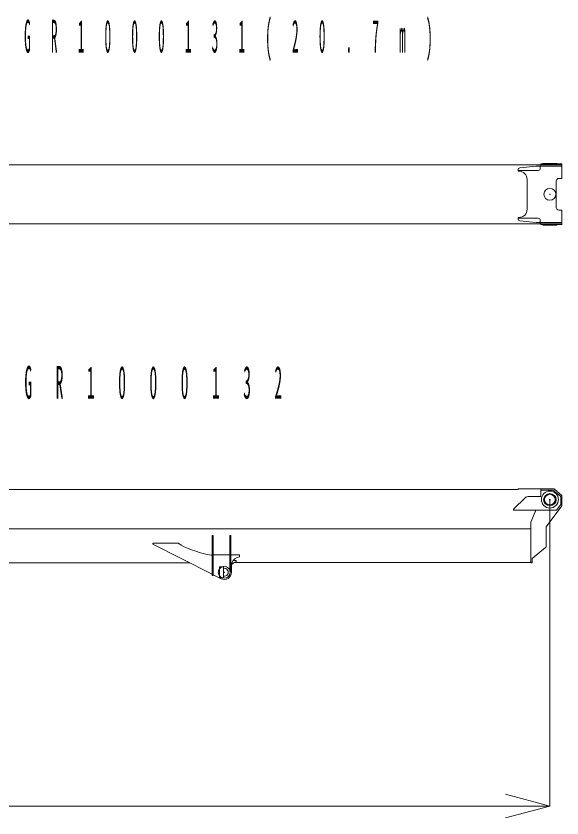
# Model space of a CAD drawing. Units: millimetres, scale not verified. Extents: x -45300 to 56953, y -84282 to 97824.
# Drawn here: x -23602 to -16771, y -37432 to -27394 of the extents above; entities that cross this region are included whole.
import ezdxf

# ---------------------------------------------------------------- set-up
doc = ezdxf.new("R2010")
doc.units = ezdxf.units.MM
doc.header["$LTSCALE"] = 300
doc.header["$PDMODE"] = 32
doc.header["$PDSIZE"] = 150
doc.layers.add('0-0_0', color=7, linetype='Continuous', lineweight=18)
doc.layers.add('0-1_DEFPOINTS', color=7, linetype='Continuous')
doc.styles.add('ＭＳ ゴシック', font='')
doc.styles.get('ＭＳ ゴシック').set_extended_font_data('MS Gothic')

# ---------------------------------------------------------------- blocks, each defined once
blk = doc.blocks.new('_OPEN30')
at = {"layer": '0-0_0'}
blk.add_line((0, 0), (-1, 0), dxfattribs=at)
blk.add_lwpolyline([(-1, 0.2679), (0, 0), (-1, -0.2679)], dxfattribs=at)
blk = doc.blocks.new('D16')
at = {"layer": '0-0_0'}
for p, q in [((-13713.7, -78488.2), (-13713.7, -82324.6)), ((-13713.7, -82323.6), (-34413.7, -82323.6))]:
    blk.add_line(p, q, dxfattribs=at)
at = {"layer": '0-1_DEFPOINTS'}
blk.add_point((-13713.7, -78487.7), dxfattribs=at)
at = {"layer": '0-0_0', "xscale": 554, "yscale": 554}
blk.add_blockref('_OPEN30', (-13713.7, -82323.6), dxfattribs=at)

msp = doc.modelspace()

# ---------------------------------------------------------------- linework, layer by layer
at = {"layer": '0-0_0'}
for p, q in [((-16771.2, -29255), (-26336.2, -29255)), ((-17094.2, -29273.1), (-17300.2, -29294.6)), ((-17051.2, -29273), (-17092.1, -29273)), ((-17043.2, -29273), (-17051.2, -29273)), ((-17042.2, -29273), (-16771.2, -29273)), ((-17042.2, -29273), (-17042.2, -29301)), ((-16771.2, -29246), (-17036.2, -29246)), ((-17036.2, -29256), (-17036.2, -29246)), ((-17036.2, -29273), (-17036.2, -29256)), ((-17011.1, -29238.5), (-17011.1, -29246)), ((-17318.2, -29335.5), (-17318.2, -29314.5)), ((-17318.2, -29326), (-17067.2, -29326)), ((-17318.2, -29335.5), (-17312.2, -29335.5)), ((-17048.4, -29313.7), (-17048.5, -29313.8)), ((-17048.3, -29313.6), (-17048.4, -29313.7)), ((-17207.2, -29813.5), (-17207.2, -29440.5)), ((-16845.1, -29775.5), (-16845.1, -29475.5)), ((-16842.8, -29625.5), (-16842.7, -29625.5)), ((-16842.7, -29621.8), (-16842.7, -29621.2)), ((-16842.7, -29629.3), (-16842.7, -29629.8)), ((-16771.2, -29825.5), (-16806.1, -29825.5)), ((-16771.2, -29825.5), (-16771.2, -30005.5)), ((-16771.2, -29996), (-26336.2, -29996)), ((-17318.2, -29915.5), (-17318.2, -29936.5)), ((-17318.2, -29915.5), (-17309.2, -29915.5)), ((-17318.2, -29925), (-17067.2, -29925)), ((-17094.2, -29977.9), (-17300.2, -29956.4)), ((-17051.2, -29978), (-17092.1, -29978)), ((-17043.2, -29978), (-17051.2, -29978)), ((-17048.5, -29937.2), (-17048.4, -29937.3)), ((-17042.2, -29978), (-17042.2, -29950)), ((-17042.2, -29978), (-16884.2, -29978)), ((-17036.2, -29978), (-17036.2, -30005)), ((-16771.2, -30005), (-17036.2, -30005)), ((-16833.3, -30012.5), (-16833.3, -30005)), ((-16773.4, -29978), (-16774, -29978)), ((-26336.2, -33322), (-17318.2, -33322)), ((-17318.2, -33322), (-17318.2, -33315.5)), ((-17317.9, -33312), (-17042.2, -33312)), ((-17042.2, -33312), (-16884.2, -33312)), ((-17036.2, -33322), (-17037.2, -33322)), ((-17036.2, -33322), (-17036.2, -33327)), ((-17036.2, -33327), (-17036.2, -33410)), ((-16890.7, -33327), (-17036.2, -33327)), ((-16865.4, -33318.5), (-16771.2, -33394)), ((-17373.1, -33562), (-17230.7, -33424)), ((-17195.9, -33410), (-17036.2, -33410)), ((-16790.9, -33404), (-16884.4, -33329.2)), ((-16787.2, -33508.7), (-16787.2, -33411.8)), ((-16771.2, -33394), (-16771.2, -33513.7)), ((-16967.3, -33789.3), (-16774.2, -33523.1)), ((-16834.2, -33575.9), (-16789.1, -33514.6)), ((-17105.6, -33602), (-17160.9, -33730.9)), ((-17096.2, -33580), (-17105.6, -33602)), ((-17097.2, -33598), (-17097.2, -33598)), ((-26344.4, -33812.5), (-17162.2, -33812.5)), ((-17162.2, -33734), (-17160.9, -33731)), ((-17162.2, -33737.2), (-17162.2, -33734)), ((-17162.2, -33737.2), (-17162.2, -34237.5)), ((-16969.2, -33795.2), (-16969.2, -33931)), ((-21136.2, -33895.5), (-21146.2, -33895.5)), ((-21136.2, -34397), (-21136.2, -33895.5)), ((-20926.2, -34347), (-20926.2, -33895.5)), ((-21892.5, -33991.9), (-21572.8, -33991.9)), ((-21892.5, -33991.9), (-21892.5, -34006.9)), ((-21146.2, -34381.9), (-21892.5, -34006.9)), ((-21572.8, -33991.9), (-21568.8, -33991.9)), ((-16969.2, -33931), (-16969.2, -33932.8)), ((-16969.2, -33991.2), (-16969.2, -33932.8)), ((-16969.2, -33991.2), (-16969.2, -33992.6)), ((-16969.2, -34035.2), (-16969.2, -33992.6)), ((-17144.2, -34184), (-16975.1, -34047.6)), ((-20846.2, -34210), (-20886.4, -34210)), ((-20871.3, -34233.9), (-20846.2, -34226)), ((-20806.2, -34165.2), (-20834.9, -34173.8)), ((-17162.2, -34228), (-17167.2, -34233)), ((-17144.2, -34184), (-17144.2, -34237.5)), ((-21430.6, -34239), (-26143.8, -34239)), ((-21056.2, -34287), (-21056.2, -34427)), ((-21056.2, -34287), (-21006.2, -34287)), ((-21006.2, -34427), (-21006.2, -34287)), ((-20906.2, -34269.6), (-20906.2, -34357)), ((-17192.2, -34233), (-20868.3, -34233)), ((-17167.2, -34233), (-17192.2, -34233)), ((-17162.2, -34237.5), (-17144.2, -34237.5)), ((-21136.2, -34389.5), (-21035.3, -34438)), ((-21006.2, -34427), (-21056.2, -34427)), ((-20916.2, -34347), (-20926.2, -34347))]:
    msp.add_line(p, q, dxfattribs=at)
for points in [[(-17011.1, -29238.5), (-16833.3, -29238.5), (-16833.3, -29246)], [(-16771.2, -29246), (-16771.2, -29425.5), (-16773.4, -29425.5)], [(-16773.4, -29425.5), (-16774, -29425.5), (-16806.1, -29425.5)], [(-17043, -29995), (-17042.2, -29995), (-17042.2, -29978)], [(-16833.3, -30012.5), (-17011.1, -30012.5), (-17011.1, -30005)], [(-16884.2, -29978), (-16865.4, -29978), (-16774, -29978)], [(-17376.2, -33569.2), (-17376.2, -33580), (-16842.2, -33580)], [(-21136.2, -34397), (-21146.2, -34397), (-21146.2, -33895.5)], [(-20916.2, -34347), (-20916.2, -33895.5), (-20926.2, -33895.5)], [(-21146.2, -34158.5), (-21154.5, -34143.8), (-21154.7, -34143.8)], [(-21136.2, -34140.2), (-21129.2, -34140.2), (-20926.2, -34140.2)], [(-20916.2, -34140.2), (-20806.2, -34140.2), (-20806.2, -34165.2)], [(-20846.2, -34226), (-20846.2, -34223), (-20846.2, -34210)]]:
    msp.add_lwpolyline(points, dxfattribs=at)
for radius in [106.5, 66.5]:
    msp.add_circle((-16922.2, -33447), radius, dxfattribs=at)
for centre, radius, start, end in [((-17298.2, -29314.5), 20, 95.96261, 180), ((-17092.1, -29293), 20, 90, 95.96261), ((-17067.2, -29301), 25, 270, 0), ((-17312.2, -29440.5), 105, 0, 90), ((-17309.2, -29813.5), 102, 270, 0), ((-17298.2, -29936.5), 20, 180, 264.03739), ((-17092.1, -29958), 20, 264.03739, 270), ((-17067.2, -29950), 25, 0, 90), ((-17298.2, -33315.5), 20, 169.86343, 180), ((-16890.7, -33337), 10, 51.34019, 90), ((-16884.2, -33342), 30, 51.34019, 90), ((-17195.9, -33460), 50, 90, 134.09062), ((-16797.2, -33411.8), 10, 0, 51.34019), ((-16797.2, -33508.7), 10, 323.67317, 0), ((-16787.2, -33513.7), 16, 324.04757, 0), ((-17366.2, -33569.2), 10, 134.09062, 180), ((-16842.2, -33570), 10, 270, 323.67317), ((-16959.2, -33795.2), 10, 144.04757, 180), ((-21253.8, -33605.9), 498.2, 230.78229, 231.42942), ((-16985.2, -34035.2), 16, 308.89068, 0), ((-20806.2, -34269.6), 100, 106.69924, 180), ((-20996.2, -34357), 50, 258.46303, 101.53697), ((-20856.2, -34281.6), 50, 158.07126, 180), ((-20856.2, -34281.6), 50, 107.57126, 158.07126), ((-20996.2, -34357), 90, 243.14569, 0)]:
    msp.add_arc(centre, radius, start, end, dxfattribs=at)
for centre, major_axis, ratio, start_param, end_param in [((-16806.1, -29475.5), (0, 50), 0.780869, 6.2831853, 7.8539816), ((-16806.1, -29775.5), (0, 50), 0.780869, 1.5707963, 3.1415927), ((-20105.7, -33912.4), (1509.9, 0.1), 0.213024, 3.4025117, 3.944273)]:
    msp.add_ellipse(centre, major_axis=major_axis, ratio=ratio, start_param=start_param, end_param=end_param, dxfattribs=at)
for p in [(-16922.2, -29625.5), (-16922.2, -33447), (-20996.2, -34357)]:
    msp.add_point(p, dxfattribs=at)

# ---------------------------------------------------------------- block references
msp.add_blockref('D16', (-3208.5, 45039.7), dxfattribs=at)

# ---------------------------------------------------------------- texts
at = {"layer": '0-0_0', "char_height": 410.6, "attachment_point": 7, "style": 'ＭＳ ゴシック'}
for s, insert in [('\\T4;\\W0.3;GR1000131(20.7m)', (-23501.1, -27960.3)), ('\\T4;\\W0.35;GR1000132', (-23497.4, -32191))]:
    msp.add_mtext(s, dxfattribs=dict(at, insert=insert))

doc.saveas('drawing.dxf')
